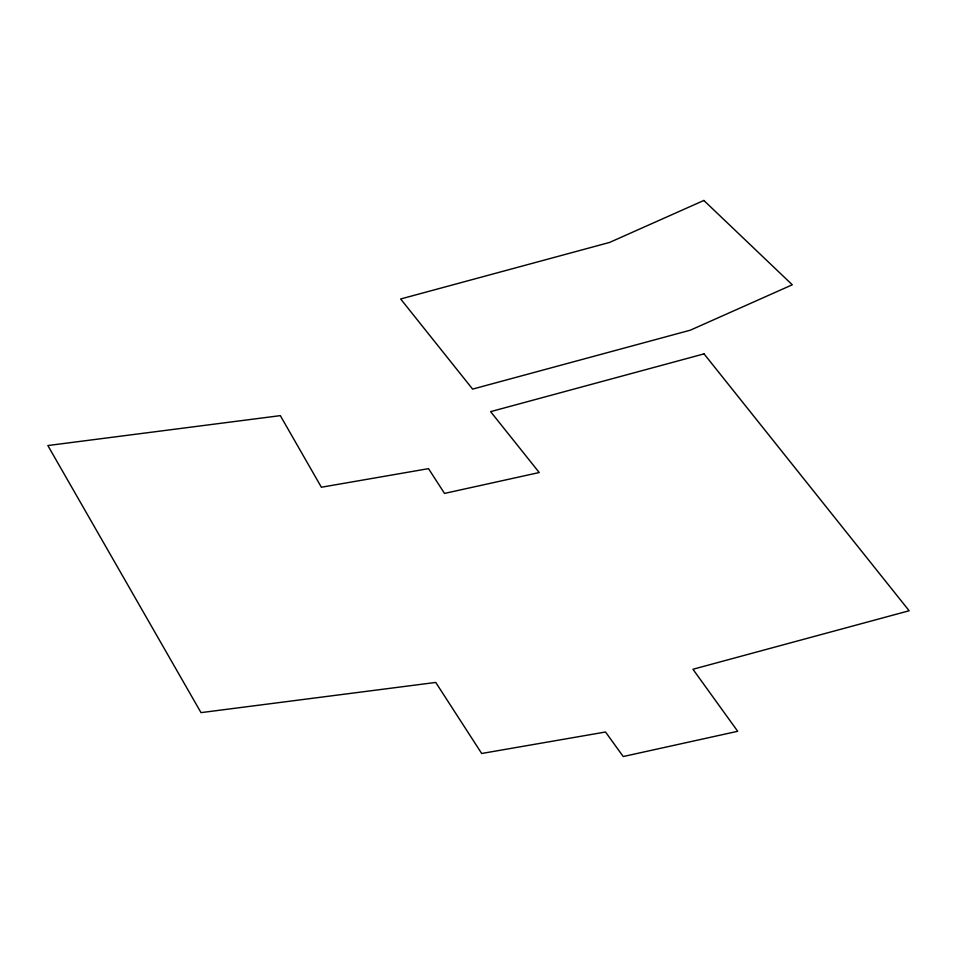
<?xml version="1.0" encoding="UTF-8"?>
<svg xmlns="http://www.w3.org/2000/svg" width="957" height="957" viewBox="0 0 957 957"><rect width="100%" height="100%" fill="white"/><g stroke="black" fill="none" stroke-linecap="round" stroke-linejoin="round"><path stroke-width="1.44" d="M703.862 200.468L609.585 242.432L400.648 298.979L472.614 389.104L690.284 330.201L792.288 284.791L703.862 200.468M704.041 353.875L490.606 411.642L539.234 472.531L444.515 493.417L428.509 468.655L321.373 487.233L280.329 415.637L47.85 445.543L201.006 712.63L435.746 682.437L481.682 753.482L605.518 732.009L623.222 756.532L737.703 731.292L692.952 669.266L909.15 610.757L704.041 353.875"/></g></svg>
